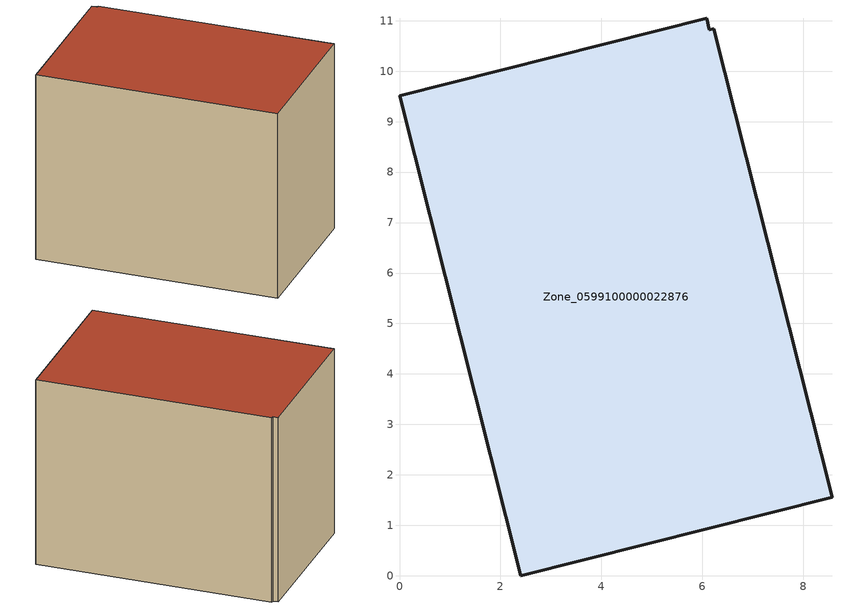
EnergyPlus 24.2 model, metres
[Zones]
Zone_0599100000022876
 floor ground (C_G): 2.4,0 0,9.51 6.09,11.05 6.14,10.82 6.23,10.84 8.57,1.56 z0
 wall outside (C_F): 2.4,0 8.57,1.56 6.23,10.84 6.14,10.82 6.09,11.05 0,9.51 2.4,0 z0:7.85
 roof outside (C_R): 0,9.51 2.4,0 8.57,1.56 6.23,10.84 6.14,10.82 6.09,11.05 z7.85
[BUILDING]
Pand.0599100000022876: North Axis=0; Terrain=City; Loads Convergence Tolerance Value=0.04; Temperature Convergence Tolerance Value=0.4; Solar Distribution=FullExterior; Maximum Number of Warmup Days=25; Minimum Number of Warmup Days=1
[Site:Location]
Rotterdam.The.Hague.AP_ZH_NLD Design_Conditions: Latitude=51.96; Longitude=4.45; Time Zone=1; Elevation=-4.5
[SITE:GROUNDTEMPERATURE:BUILDINGSURFACE]
18, 18, 18, 18, 18, 18, 18, 18, 18, 18, 18, 18
[MATERIAL] Thermal Absorptance=0.9; Solar Absorptance=0.7; Visible Absorptance=0.7
Name | Roughness | Thickness | Conductivity | Density | Specific Heat
G.TC.1965-1974 | MediumSmooth | 0.15 | 0.882353 | 540 | 1210
F.TC.1965-1974 | Rough | 0.3 | 0.697674 | 1920 | 840
R.TC.1965-1974 | MediumRough | 0.2 | 0.232558 | 1500 | 1000
[CONSTRUCTION]
C_G: G.TC.1965-1974
C_F: F.TC.1965-1974
C_R: R.TC.1965-1974
[ZONE]
Zone_0599100000022876: Type=1; Multiplier=1; Ceiling Height=Autocalculate; Volume=Autocalculate; Floor Area=autocalculate; Part of Total Floor Area=Yes
[ZONEINFILTRATION:DESIGNFLOWRATE]
Infil_Zone_0599100000022876: Zone or ZoneList or Space or SpaceList=Zone_0599100000022876; Schedule=AlwaysOn; Design Flow Rate Calculation Method=Flow/Area; Flow Rate per Floor Area=0.003; Constant Term Coefficient=1; Temperature Term Coefficient=0; Velocity Term Coefficient=0; Velocity Squared Term Coefficient=0
[HVACTEMPLATE:ZONE:IDEALLOADSAIRSYSTEM]
Zone_0599100000022876: Maximum Heating Supply Air Temperature=50; Minimum Cooling Supply Air Temperature=13; Maximum Heating Supply Air Humidity Ratio=0.0156; Minimum Cooling Supply Air Humidity Ratio=0.0077; Heating Limit=NoLimit; Cooling Limit=NoLimit; Dehumidification Control Type=ConstantSensibleHeatRatio; Cooling Sensible Heat Ratio=0.7; Dehumidification Setpoint=60; Humidification Control Type=None; Humidification Setpoint=30; Outdoor Air Method=None; Outdoor Air Flow Rate per Person=0.00944; Outdoor Air Flow Rate per Zone Floor Area=0; Outdoor Air Flow Rate per Zone=0; Demand Controlled Ventilation Type=None; Outdoor Air Economizer Type=NoEconomizer; Heat Recovery Type=None; Sensible Heat Recovery Effectiveness=0.7; Latent Heat Recovery Effectiveness=0.65
[ZONECONTROL:THERMOSTAT]
ThermostatControl_Zone_0599100000022876: Zone or ZoneList=Zone_0599100000022876; Control Type Schedule=DualSetpointControlType; Control 1=Thermostat_Zone_0599100000022876; Temperature Difference Between Cutout And Setpoint=0
[THERMOSTATSETPOINT:DUALSETPOINT]
Thermostat_Zone_0599100000022876: Heating Setpoint Temperature Schedule=HeatingSetpoint_Zone_0599100000022876; Cooling Setpoint Temperature Schedule=CoolingSetpoint_Zone_0599100000022876
[SCHEDULE:COMPACT]
HeatingSetpoint_Zone_0599100000022876: Through: 12/31, For: AllDays, Until: 24:00, 21
CoolingSetpoint_Zone_0599100000022876: Through: 12/31, For: AllDays, Until: 24:00, 24
DualSetpointControlType: Through: 12/31, For: AllDays, Until: 24:00, 4
AlwaysOn: Through: 12/31, For: AllDays, Until: 24:00, 1
